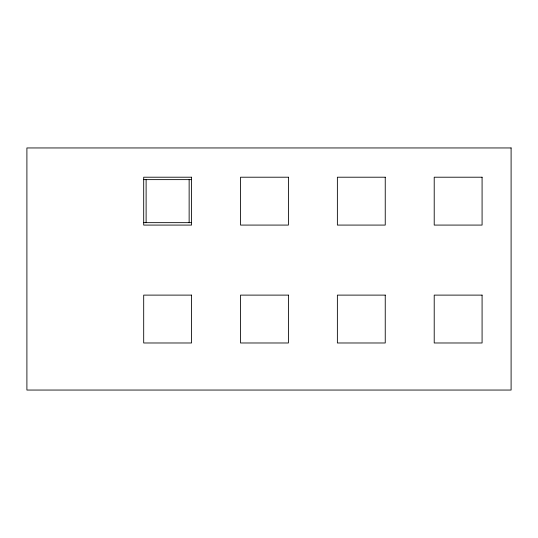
<?xml version="1.0" encoding="UTF-8"?>
<svg xmlns="http://www.w3.org/2000/svg" width="538" height="538" viewBox="0 0 538 538"><rect width="100%" height="100%" fill="white"/><g stroke="black" fill="none" stroke-linecap="round" stroke-linejoin="round"><path stroke-width="0.81" d="M143.693 179.631L191.562 179.631M143.693 222.658L191.562 222.658M189.141 179.631L189.141 222.658M146.114 179.631L146.114 222.658M511.1 147.95L26.9 147.95L26.9 390.05L511.1 390.05L511.1 147.95M191.562 177.21L143.693 177.21L143.693 225.079L191.562 225.079L191.562 177.21M288.402 177.21L240.533 177.21L240.533 225.079L288.402 225.079L288.402 177.21M385.242 177.21L337.373 177.21L337.373 225.079L385.242 225.079L385.242 177.21M482.082 177.21L434.213 177.21L434.213 225.079L482.082 225.079L482.082 177.21M191.562 295.113L143.693 295.113L143.693 342.982L191.562 342.982L191.562 295.113M288.402 295.113L240.533 295.113L240.533 342.982L288.402 342.982L288.402 295.113M385.242 295.113L337.373 295.113L337.373 342.982L385.242 342.982L385.242 295.113M482.082 295.113L434.213 295.113L434.213 342.982L482.082 342.982L482.082 295.113"/></g></svg>
